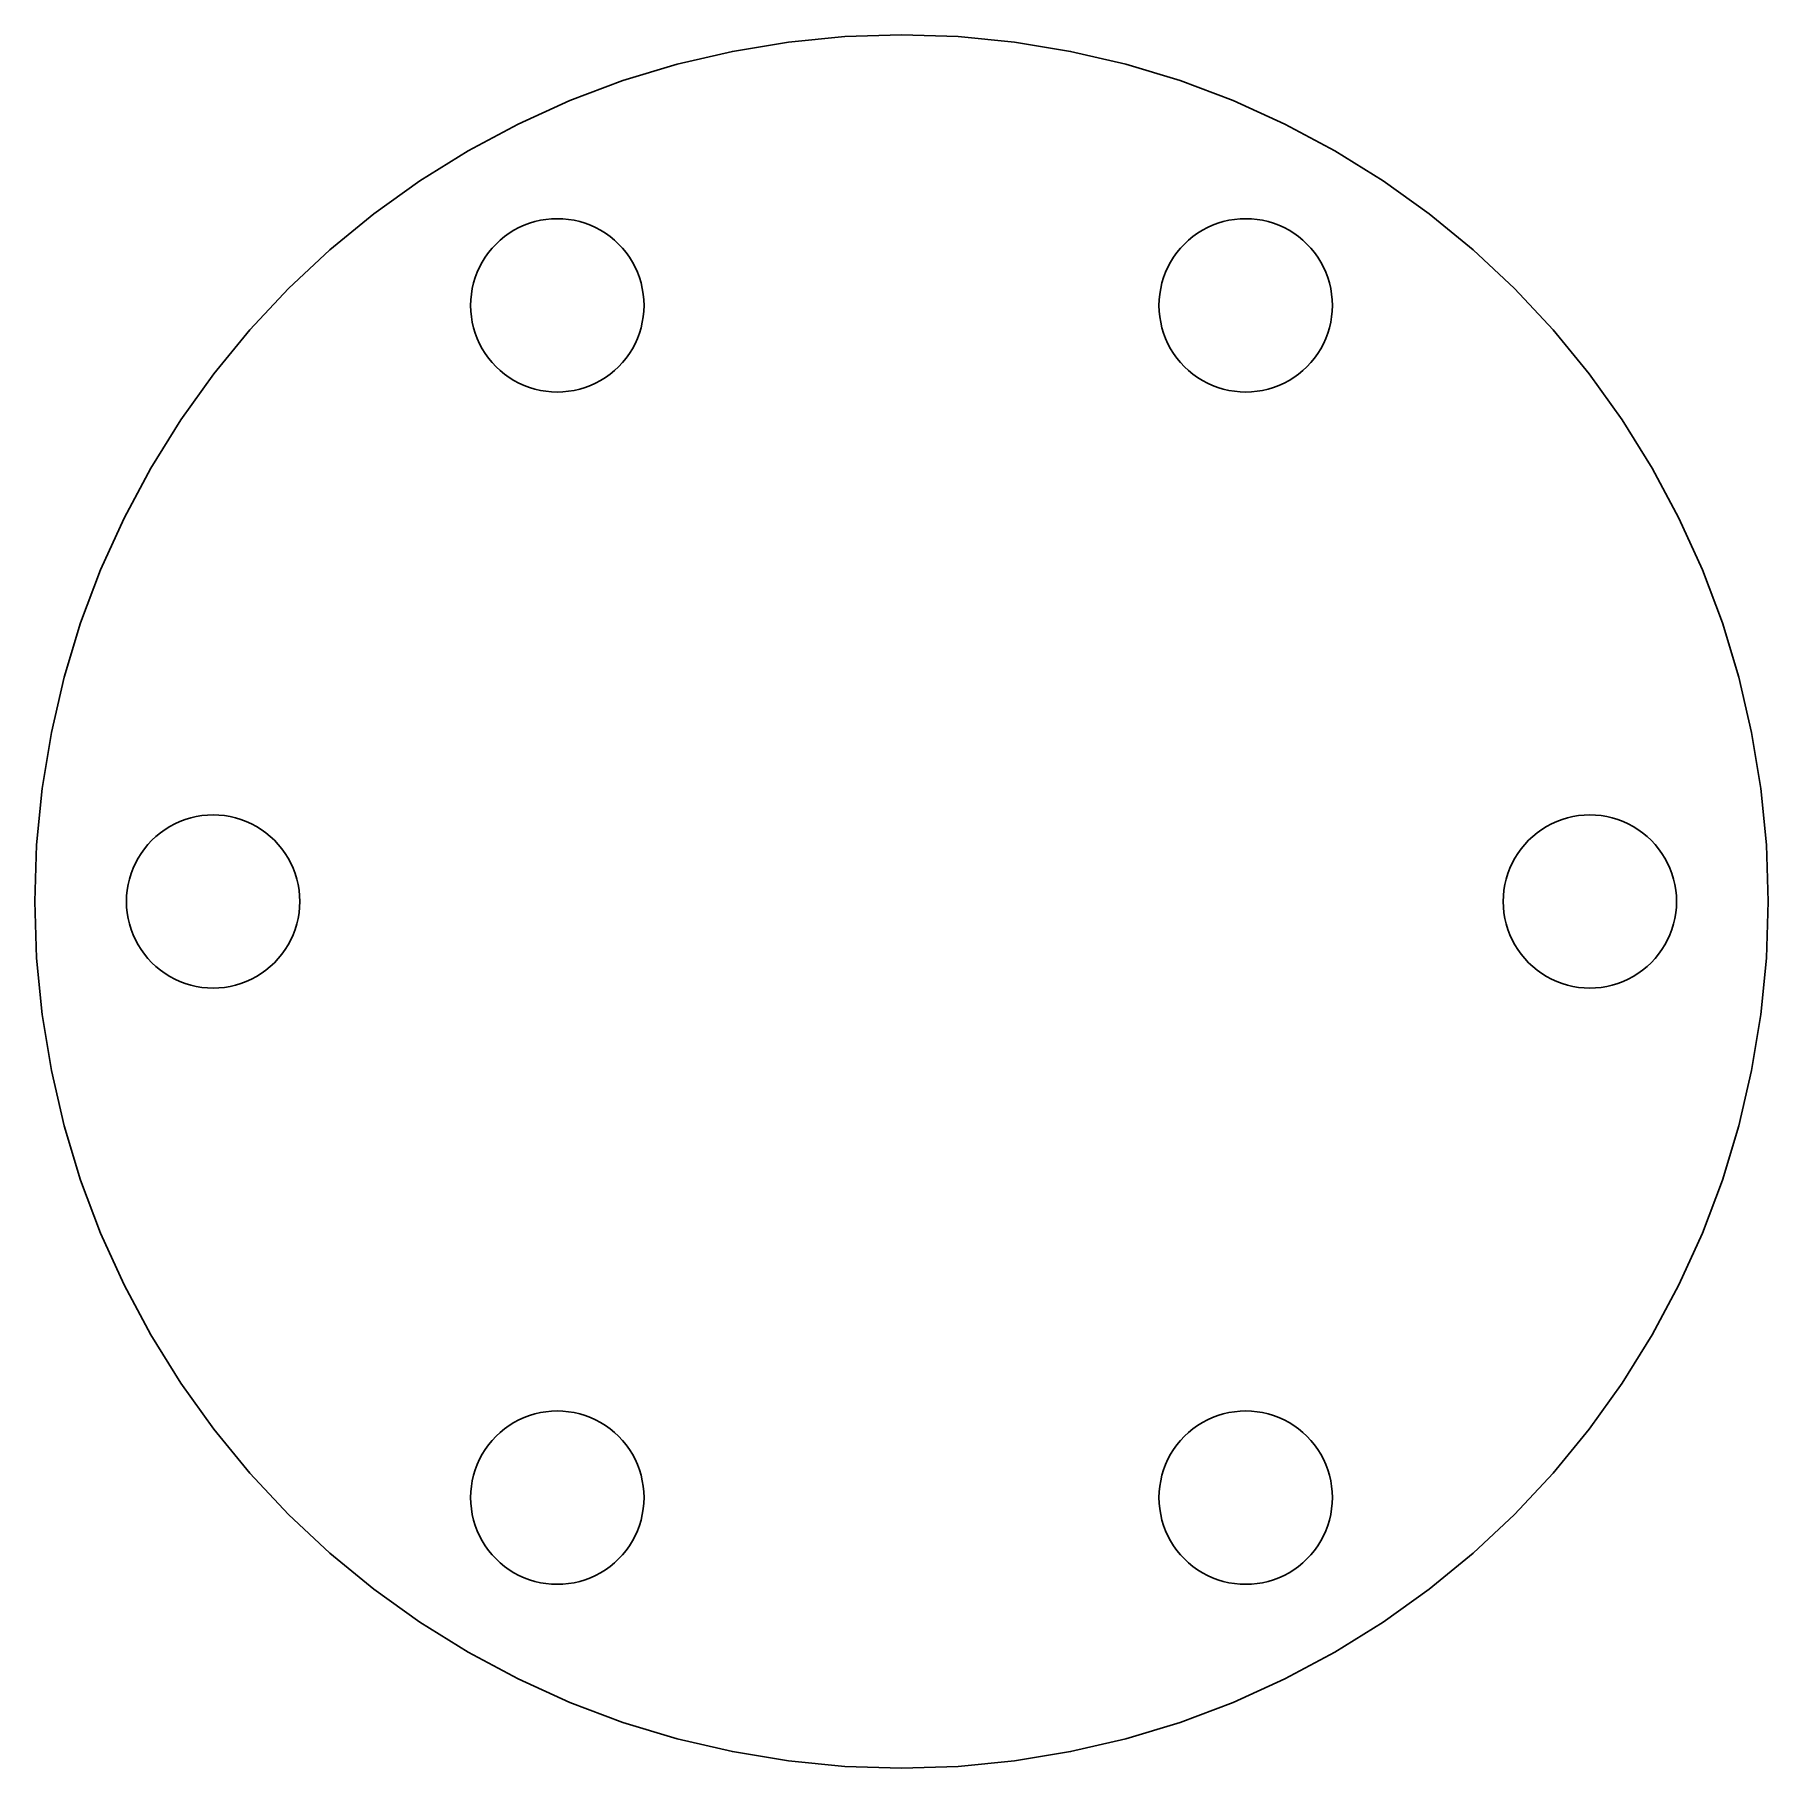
# Model space of a CAD drawing. Header units: metres. Extents: x -17 to 17, y -17 to 17.
import ezdxf

# ---------------------------------------------------------------- set-up
doc = ezdxf.new("R2010")
doc.units = ezdxf.units.M
doc.layers.add('CUT', color=7, linetype='Continuous')

msp = doc.modelspace()

# ---------------------------------------------------------------- linework, layer by layer
at = {"layer": 'CUT'}
for points in [[(16.964, -1.112), (16.855, -2.219), (16.673, -3.317), (16.421, -4.4), (16.098, -5.464), (15.706, -6.506), (15.247, -7.519), (14.722, -8.5), (14.135, -9.445), (13.487, -10.349), (12.781, -11.209), (12.021, -12.021), (11.209, -12.781), (10.349, -13.487), (9.445, -14.135), (8.5, -14.722), (7.519, -15.247), (6.506, -15.706), (5.464, -16.098), (4.4, -16.421), (3.317, -16.673), (2.219, -16.855), (1.112, -16.964), (0, -17), (-1.112, -16.964), (-2.219, -16.855), (-3.317, -16.673), (-4.4, -16.421), (-5.464, -16.098), (-6.506, -15.706), (-7.519, -15.247), (-8.5, -14.722), (-9.445, -14.135), (-10.349, -13.487), (-11.209, -12.781), (-12.021, -12.021), (-12.781, -11.209), (-13.487, -10.349), (-14.135, -9.445), (-14.722, -8.5), (-15.247, -7.519), (-15.706, -6.506), (-16.098, -5.464), (-16.421, -4.4), (-16.673, -3.317), (-16.855, -2.219), (-16.964, -1.112), (-17, 0), (-16.964, 1.112), (-16.855, 2.219), (-16.673, 3.317), (-16.421, 4.4), (-16.098, 5.464), (-15.706, 6.506), (-15.247, 7.519), (-14.722, 8.5), (-14.135, 9.445), (-13.487, 10.349), (-12.781, 11.209), (-12.021, 12.021), (-11.209, 12.781), (-10.349, 13.487), (-9.445, 14.135), (-8.5, 14.722), (-7.519, 15.247), (-6.506, 15.706), (-5.464, 16.098), (-4.4, 16.421), (-3.317, 16.673), (-2.219, 16.855), (-1.112, 16.964), (0, 17), (1.112, 16.964), (2.219, 16.855), (3.317, 16.673), (4.4, 16.421), (5.464, 16.098), (6.506, 15.706), (7.519, 15.247), (8.5, 14.722), (9.445, 14.135), (10.349, 13.487), (11.209, 12.781), (12.021, 12.021), (12.781, 11.209), (13.487, 10.349), (14.135, 9.445), (14.722, 8.5), (15.247, 7.519), (15.706, 6.506), (16.098, 5.464), (16.421, 4.4), (16.673, 3.317), (16.855, 2.219), (16.964, 1.112), (17, 0)], [(-5.065, 11.469), (-5.054, 11.58), (-5.05, 11.691), (-5.054, 11.803), (-5.065, 11.913), (-5.083, 12.023), (-5.108, 12.131), (-5.14, 12.238), (-5.179, 12.342), (-5.225, 12.443), (-5.278, 12.541), (-5.337, 12.636), (-5.401, 12.726), (-5.472, 12.812), (-5.548, 12.893), (-5.629, 12.969), (-5.715, 13.04), (-5.806, 13.105), (-5.9, 13.164), (-5.998, 13.216), (-6.099, 13.262), (-6.204, 13.301), (-6.31, 13.333), (-6.418, 13.359), (-6.528, 13.377), (-6.639, 13.388), (-6.75, 13.391), (-6.861, 13.388), (-6.972, 13.377), (-7.082, 13.359), (-7.19, 13.333), (-7.296, 13.301), (-7.401, 13.262), (-7.502, 13.216), (-7.6, 13.164), (-7.694, 13.105), (-7.785, 13.04), (-7.871, 12.969), (-7.952, 12.893), (-8.028, 12.812), (-8.099, 12.726), (-8.163, 12.636), (-8.222, 12.541), (-8.275, 12.443), (-8.321, 12.342), (-8.36, 12.238), (-8.392, 12.131), (-8.417, 12.023), (-8.435, 11.913), (-8.446, 11.803), (-8.45, 11.691), (-8.446, 11.58), (-8.435, 11.469), (-8.417, 11.36), (-8.392, 11.251), (-8.36, 11.145), (-8.321, 11.041), (-8.275, 10.939), (-8.222, 10.841), (-8.163, 10.747), (-8.099, 10.656), (-8.028, 10.57), (-7.952, 10.489), (-7.871, 10.413), (-7.785, 10.343), (-7.694, 10.278), (-7.6, 10.219), (-7.502, 10.167), (-7.401, 10.121), (-7.296, 10.082), (-7.19, 10.049), (-7.082, 10.024), (-6.972, 10.006), (-6.861, 9.995), (-6.75, 9.991), (-6.639, 9.995), (-6.528, 10.006), (-6.418, 10.024), (-6.31, 10.049), (-6.204, 10.082), (-6.099, 10.121), (-5.998, 10.167), (-5.9, 10.219), (-5.806, 10.278), (-5.715, 10.343), (-5.629, 10.413), (-5.548, 10.489), (-5.472, 10.57), (-5.401, 10.656), (-5.337, 10.747), (-5.278, 10.841), (-5.225, 10.939), (-5.179, 11.041), (-5.14, 11.145), (-5.108, 11.251), (-5.083, 11.36)], [(8.435, 11.469), (8.446, 11.58), (8.45, 11.691), (8.446, 11.803), (8.435, 11.913), (8.417, 12.023), (8.392, 12.131), (8.36, 12.238), (8.321, 12.342), (8.275, 12.443), (8.222, 12.541), (8.163, 12.636), (8.099, 12.726), (8.028, 12.812), (7.952, 12.893), (7.871, 12.969), (7.785, 13.04), (7.694, 13.105), (7.6, 13.164), (7.502, 13.216), (7.401, 13.262), (7.296, 13.301), (7.19, 13.333), (7.082, 13.359), (6.972, 13.377), (6.861, 13.388), (6.75, 13.391), (6.639, 13.388), (6.528, 13.377), (6.418, 13.359), (6.31, 13.333), (6.204, 13.301), (6.099, 13.262), (5.998, 13.216), (5.9, 13.164), (5.806, 13.105), (5.715, 13.04), (5.629, 12.969), (5.548, 12.893), (5.472, 12.812), (5.401, 12.726), (5.337, 12.636), (5.278, 12.541), (5.225, 12.443), (5.179, 12.342), (5.14, 12.238), (5.108, 12.131), (5.083, 12.023), (5.065, 11.913), (5.054, 11.803), (5.05, 11.691), (5.054, 11.58), (5.065, 11.469), (5.083, 11.36), (5.108, 11.251), (5.14, 11.145), (5.179, 11.041), (5.225, 10.939), (5.278, 10.841), (5.337, 10.747), (5.401, 10.656), (5.472, 10.57), (5.548, 10.489), (5.629, 10.413), (5.715, 10.343), (5.806, 10.278), (5.9, 10.219), (5.998, 10.167), (6.099, 10.121), (6.204, 10.082), (6.31, 10.049), (6.418, 10.024), (6.528, 10.006), (6.639, 9.995), (6.75, 9.991), (6.861, 9.995), (6.972, 10.006), (7.082, 10.024), (7.19, 10.049), (7.296, 10.082), (7.401, 10.121), (7.502, 10.167), (7.6, 10.219), (7.694, 10.278), (7.785, 10.343), (7.871, 10.413), (7.952, 10.489), (8.028, 10.57), (8.099, 10.656), (8.163, 10.747), (8.222, 10.841), (8.275, 10.939), (8.321, 11.041), (8.36, 11.145), (8.392, 11.251), (8.417, 11.36)], [(-11.804, -0.111), (-11.8, 0), (-11.804, 0.111), (-11.815, 0.222), (-11.833, 0.332), (-11.858, 0.44), (-11.89, 0.546), (-11.929, 0.651), (-11.975, 0.752), (-12.028, 0.85), (-12.087, 0.944), (-12.151, 1.035), (-12.222, 1.121), (-12.298, 1.202), (-12.379, 1.278), (-12.465, 1.349), (-12.556, 1.413), (-12.65, 1.472), (-12.748, 1.525), (-12.849, 1.571), (-12.954, 1.61), (-13.06, 1.642), (-13.168, 1.667), (-13.278, 1.685), (-13.389, 1.696), (-13.5, 1.7), (-13.611, 1.696), (-13.722, 1.685), (-13.832, 1.667), (-13.94, 1.642), (-14.046, 1.61), (-14.151, 1.571), (-14.252, 1.525), (-14.35, 1.472), (-14.444, 1.413), (-14.535, 1.349), (-14.621, 1.278), (-14.702, 1.202), (-14.778, 1.121), (-14.849, 1.035), (-14.913, 0.944), (-14.972, 0.85), (-15.025, 0.752), (-15.071, 0.651), (-15.11, 0.546), (-15.142, 0.44), (-15.167, 0.332), (-15.185, 0.222), (-15.196, 0.111), (-15.2, 0), (-15.196, -0.111), (-15.185, -0.222), (-15.167, -0.332), (-15.142, -0.44), (-15.11, -0.546), (-15.071, -0.651), (-15.025, -0.752), (-14.972, -0.85), (-14.913, -0.944), (-14.849, -1.035), (-14.778, -1.121), (-14.702, -1.202), (-14.621, -1.278), (-14.535, -1.349), (-14.444, -1.413), (-14.35, -1.472), (-14.252, -1.525), (-14.151, -1.571), (-14.046, -1.61), (-13.94, -1.642), (-13.832, -1.667), (-13.722, -1.685), (-13.611, -1.696), (-13.5, -1.7), (-13.389, -1.696), (-13.278, -1.685), (-13.168, -1.667), (-13.06, -1.642), (-12.954, -1.61), (-12.849, -1.571), (-12.748, -1.525), (-12.65, -1.472), (-12.556, -1.413), (-12.465, -1.349), (-12.379, -1.278), (-12.298, -1.202), (-12.222, -1.121), (-12.151, -1.035), (-12.087, -0.944), (-12.028, -0.85), (-11.975, -0.752), (-11.929, -0.651), (-11.89, -0.546), (-11.858, -0.44), (-11.833, -0.332), (-11.815, -0.222)], [(15.185, -0.222), (15.196, -0.111), (15.2, 0), (15.196, 0.111), (15.185, 0.222), (15.167, 0.332), (15.142, 0.44), (15.11, 0.546), (15.071, 0.651), (15.025, 0.752), (14.972, 0.85), (14.913, 0.944), (14.849, 1.035), (14.778, 1.121), (14.702, 1.202), (14.621, 1.278), (14.535, 1.349), (14.444, 1.413), (14.35, 1.472), (14.252, 1.525), (14.151, 1.571), (14.046, 1.61), (13.94, 1.642), (13.832, 1.667), (13.722, 1.685), (13.611, 1.696), (13.5, 1.7), (13.389, 1.696), (13.278, 1.685), (13.168, 1.667), (13.06, 1.642), (12.954, 1.61), (12.849, 1.571), (12.748, 1.525), (12.65, 1.472), (12.556, 1.413), (12.465, 1.349), (12.379, 1.278), (12.298, 1.202), (12.222, 1.121), (12.151, 1.035), (12.087, 0.944), (12.028, 0.85), (11.975, 0.752), (11.929, 0.651), (11.89, 0.546), (11.858, 0.44), (11.833, 0.332), (11.815, 0.222), (11.804, 0.111), (11.8, 0), (11.804, -0.111), (11.815, -0.222), (11.833, -0.332), (11.858, -0.44), (11.89, -0.546), (11.929, -0.651), (11.975, -0.752), (12.028, -0.85), (12.087, -0.944), (12.151, -1.035), (12.222, -1.121), (12.298, -1.202), (12.379, -1.278), (12.465, -1.349), (12.556, -1.413), (12.65, -1.472), (12.748, -1.525), (12.849, -1.571), (12.954, -1.61), (13.06, -1.642), (13.168, -1.667), (13.278, -1.685), (13.389, -1.696), (13.5, -1.7), (13.611, -1.696), (13.722, -1.685), (13.832, -1.667), (13.94, -1.642), (14.046, -1.61), (14.151, -1.571), (14.252, -1.525), (14.35, -1.472), (14.444, -1.413), (14.535, -1.349), (14.621, -1.278), (14.702, -1.202), (14.778, -1.121), (14.849, -1.035), (14.913, -0.944), (14.972, -0.85), (15.025, -0.752), (15.071, -0.651), (15.11, -0.546), (15.142, -0.44), (15.167, -0.332)], [(-5.065, -11.913), (-5.054, -11.803), (-5.05, -11.691), (-5.054, -11.58), (-5.065, -11.469), (-5.083, -11.36), (-5.108, -11.251), (-5.14, -11.145), (-5.179, -11.041), (-5.225, -10.939), (-5.278, -10.841), (-5.337, -10.747), (-5.401, -10.656), (-5.472, -10.57), (-5.548, -10.489), (-5.629, -10.413), (-5.715, -10.343), (-5.806, -10.278), (-5.9, -10.219), (-5.998, -10.167), (-6.099, -10.121), (-6.204, -10.082), (-6.31, -10.049), (-6.418, -10.024), (-6.528, -10.006), (-6.639, -9.995), (-6.75, -9.991), (-6.861, -9.995), (-6.972, -10.006), (-7.082, -10.024), (-7.19, -10.049), (-7.296, -10.082), (-7.401, -10.121), (-7.502, -10.167), (-7.6, -10.219), (-7.694, -10.278), (-7.785, -10.343), (-7.871, -10.413), (-7.952, -10.489), (-8.028, -10.57), (-8.099, -10.656), (-8.163, -10.747), (-8.222, -10.841), (-8.275, -10.939), (-8.321, -11.041), (-8.36, -11.145), (-8.392, -11.251), (-8.417, -11.36), (-8.435, -11.469), (-8.446, -11.58), (-8.45, -11.691), (-8.446, -11.803), (-8.435, -11.913), (-8.417, -12.023), (-8.392, -12.131), (-8.36, -12.238), (-8.321, -12.342), (-8.275, -12.443), (-8.222, -12.541), (-8.163, -12.636), (-8.099, -12.726), (-8.028, -12.812), (-7.952, -12.893), (-7.871, -12.969), (-7.785, -13.04), (-7.694, -13.105), (-7.6, -13.164), (-7.502, -13.216), (-7.401, -13.262), (-7.296, -13.301), (-7.19, -13.333), (-7.082, -13.359), (-6.972, -13.377), (-6.861, -13.388), (-6.75, -13.391), (-6.639, -13.388), (-6.528, -13.377), (-6.418, -13.359), (-6.31, -13.333), (-6.204, -13.301), (-6.099, -13.262), (-5.998, -13.216), (-5.9, -13.164), (-5.806, -13.105), (-5.715, -13.04), (-5.629, -12.969), (-5.548, -12.893), (-5.472, -12.812), (-5.401, -12.726), (-5.337, -12.636), (-5.278, -12.541), (-5.225, -12.443), (-5.179, -12.342), (-5.14, -12.238), (-5.108, -12.131), (-5.083, -12.023)], [(8.446, -11.803), (8.45, -11.691), (8.446, -11.58), (8.435, -11.469), (8.417, -11.36), (8.392, -11.251), (8.36, -11.145), (8.321, -11.041), (8.275, -10.939), (8.222, -10.841), (8.163, -10.747), (8.099, -10.656), (8.028, -10.57), (7.952, -10.489), (7.871, -10.413), (7.785, -10.343), (7.694, -10.278), (7.6, -10.219), (7.502, -10.167), (7.401, -10.121), (7.296, -10.082), (7.19, -10.049), (7.082, -10.024), (6.972, -10.006), (6.861, -9.995), (6.75, -9.991), (6.639, -9.995), (6.528, -10.006), (6.418, -10.024), (6.31, -10.049), (6.204, -10.082), (6.099, -10.121), (5.998, -10.167), (5.9, -10.219), (5.806, -10.278), (5.715, -10.343), (5.629, -10.413), (5.548, -10.489), (5.472, -10.57), (5.401, -10.656), (5.337, -10.747), (5.278, -10.841), (5.225, -10.939), (5.179, -11.041), (5.14, -11.145), (5.108, -11.251), (5.083, -11.36), (5.065, -11.469), (5.054, -11.58), (5.05, -11.691), (5.054, -11.803), (5.065, -11.913), (5.083, -12.023), (5.108, -12.131), (5.14, -12.238), (5.179, -12.342), (5.225, -12.443), (5.278, -12.541), (5.337, -12.636), (5.401, -12.726), (5.472, -12.812), (5.548, -12.893), (5.629, -12.969), (5.715, -13.04), (5.806, -13.105), (5.9, -13.164), (5.998, -13.216), (6.099, -13.262), (6.204, -13.301), (6.31, -13.333), (6.418, -13.359), (6.528, -13.377), (6.639, -13.388), (6.75, -13.391), (6.861, -13.388), (6.972, -13.377), (7.082, -13.359), (7.19, -13.333), (7.296, -13.301), (7.401, -13.262), (7.502, -13.216), (7.6, -13.164), (7.694, -13.105), (7.785, -13.04), (7.871, -12.969), (7.952, -12.893), (8.028, -12.812), (8.099, -12.726), (8.163, -12.636), (8.222, -12.541), (8.275, -12.443), (8.321, -12.342), (8.36, -12.238), (8.392, -12.131), (8.417, -12.023), (8.435, -11.913)]]:
    msp.add_lwpolyline(points, close=True, dxfattribs=at)

doc.saveas('drawing.dxf')
